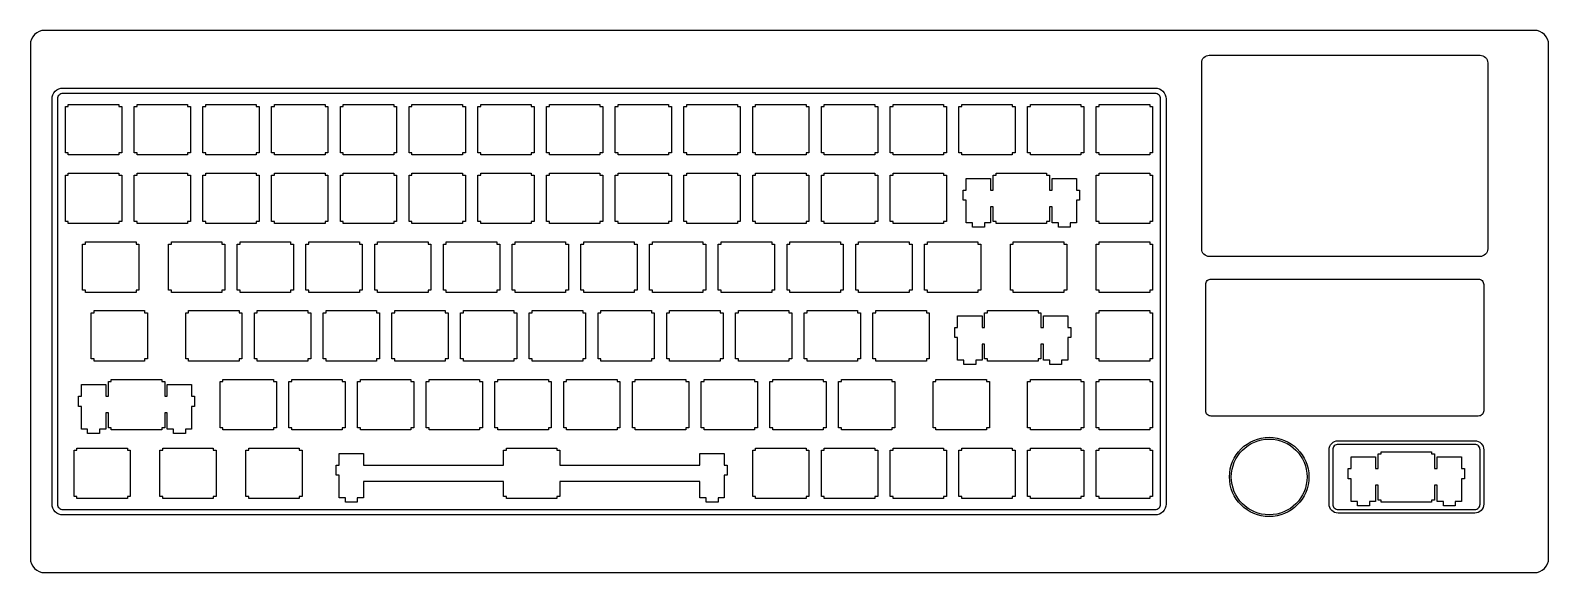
# Model space of a CAD drawing. Header units: millimetres. Extents: x -8 to 413, y -18 to 133.
import ezdxf

# ---------------------------------------------------------------- set-up
doc = ezdxf.new("R2010")
doc.units = ezdxf.units.MM

msp = doc.modelspace()

# ---------------------------------------------------------------- linework, layer by layer
for points in [[(-7.904915, -13.742307, 0.4142135624), (-3.904915, -17.742307), (408.955, -17.742307, 0.4142135624), (412.955, -13.742307), (412.955, 128.558, 0.4142135624), (408.955, 132.558), (-3.904915, 132.558, 0.4142135624), (-7.904915, 128.558)], [(316.791447, 123.558, -0.4142135624), (318.895, 125.661553), (393.955, 125.661553, -0.4142135624), (396.058553, 123.558), (396.058553, 71.978, -0.4142135624), (393.955, 69.874447), (318.895, 69.874447, -0.4142135624), (316.791447, 71.978)], [(303.895, 116.558, -0.4142135624), (306.895, 113.558), (306.895, 1.257693, -0.4142135624), (303.895, -1.742307), (1.095085, -1.742307, -0.4142135624), (-1.904915, 1.257693), (-1.904915, 113.558, -0.4142135624), (1.095085, 116.558)], [(1.095085, 115.058, 0.4142135624), (-0.404915, 113.558), (-0.404915, 1.257693, 0.4142135624), (1.095085, -0.242307), (303.895, -0.242307, 0.4142135624), (305.395, 1.257693), (305.395, 113.558, 0.4142135624), (303.895, 115.058)], [(317.895, 62.142871, -0.4142135624), (319.395, 63.642871), (393.455, 63.642871, -0.4142135624), (394.955, 62.142871), (394.955, 27.142871, -0.4142135624), (393.455, 25.642871), (319.395, 25.642871, -0.4142135624), (317.895, 27.142871)], [(392.455, 18.807743, -0.4142135624), (394.955, 16.307743), (394.955, 1.257693, -0.4142135624), (392.455, -1.242307), (354.593, -1.242307, -0.4142135624), (352.093, 1.257693), (352.093, 16.307743, -0.4142135624), (354.593, 18.807743)], [(393.955, 16.307743, 0.4142135624), (392.455, 17.807743), (354.593, 17.807743, 0.4142135624), (353.093, 16.307743), (353.093, 1.257693, 0.4142135624), (354.593, -0.242307), (392.455, -0.242307, 0.4142135624), (393.955, 1.257693)]]:
    msp.add_lwpolyline(points, format="xyb", close=True)
for points in [[(2.61965, 112.033), (16.6192, 112.033), (16.6192, 111.434), (17.4198, 111.434), (17.4198, 98.6331), (16.6192, 98.6331), (16.6192, 98.0338), (2.61965, 98.0338), (2.61965, 98.6331), (1.81901, 98.6331), (1.81901, 111.434), (2.61965, 111.434)], [(21.6697, 112.033), (35.669, 112.033), (35.669, 111.434), (36.4698, 111.434), (36.4698, 98.6331), (35.669, 98.6331), (35.669, 98.0338), (21.6697, 98.0338), (21.6697, 98.6331), (20.869, 98.6331), (20.869, 111.434), (21.6697, 111.434)], [(40.7197, 112.033), (54.719, 112.033), (54.719, 111.434), (55.5198, 111.434), (55.5198, 98.6331), (54.719, 98.6331), (54.719, 98.0338), (40.7197, 98.0338), (40.7197, 98.6331), (39.9189, 98.6331), (39.9189, 111.434), (40.7197, 111.434)], [(59.7697, 112.033), (73.769, 112.033), (73.769, 111.434), (74.5698, 111.434), (74.5698, 98.6331), (73.769, 98.6331), (73.769, 98.0338), (59.7697, 98.0338), (59.7697, 98.6331), (58.9689, 98.6331), (58.9689, 111.434), (59.7697, 111.434)], [(78.8197, 112.033), (92.819, 112.033), (92.819, 111.434), (93.6184, 111.434), (93.6184, 98.6331), (92.819, 98.6331), (92.819, 98.0338), (78.8197, 98.0338), (78.8197, 98.6331), (78.0189, 98.6331), (78.0189, 111.434), (78.8197, 111.434)], [(97.8683, 112.033), (111.869, 112.033), (111.869, 111.434), (112.668, 111.434), (112.668, 98.6331), (111.869, 98.6331), (111.869, 98.0338), (97.8683, 98.0338), (97.8683, 98.6331), (97.0689, 98.6331), (97.0689, 111.434), (97.8683, 111.434)], [(116.918, 112.033), (130.919, 112.033), (130.919, 111.434), (131.72, 111.434), (131.72, 98.6331), (130.919, 98.6331), (130.919, 98.0338), (116.918, 98.0338), (116.918, 98.6331), (116.119, 98.6331), (116.119, 111.434), (116.918, 111.434)], [(135.97, 112.033), (149.969, 112.033), (149.969, 111.434), (150.77, 111.434), (150.77, 98.6331), (149.969, 98.6331), (149.969, 98.0338), (135.97, 98.0338), (135.97, 98.6331), (135.169, 98.6331), (135.169, 111.434), (135.97, 111.434)], [(155.02, 112.033), (169.019, 112.033), (169.019, 111.434), (169.82, 111.434), (169.82, 98.6331), (169.019, 98.6331), (169.019, 98.0338), (155.02, 98.0338), (155.02, 98.6331), (154.219, 98.6331), (154.219, 111.434), (155.02, 111.434)], [(174.07, 112.033), (188.069, 112.033), (188.069, 111.434), (188.87, 111.434), (188.87, 98.6331), (188.069, 98.6331), (188.069, 98.0338), (174.07, 98.0338), (174.07, 98.6331), (173.269, 98.6331), (173.269, 111.434), (174.07, 111.434)], [(193.12, 112.033), (207.119, 112.033), (207.119, 111.434), (207.92, 111.434), (207.92, 98.6331), (207.119, 98.6331), (207.119, 98.0338), (193.12, 98.0338), (193.12, 98.6331), (192.319, 98.6331), (192.319, 111.434), (193.12, 111.434)], [(212.17, 112.033), (226.169, 112.033), (226.169, 111.434), (226.97, 111.434), (226.97, 98.6331), (226.169, 98.6331), (226.169, 98.0338), (212.17, 98.0338), (212.17, 98.6331), (211.369, 98.6331), (211.369, 111.434), (212.17, 111.434)], [(231.22, 112.033), (245.219, 112.033), (245.219, 111.434), (246.02, 111.434), (246.02, 98.6331), (245.219, 98.6331), (245.219, 98.0338), (231.22, 98.0338), (231.22, 98.6331), (230.419, 98.6331), (230.419, 111.434), (231.22, 111.434)], [(250.27, 112.033), (264.269, 112.033), (264.269, 111.434), (265.07, 111.434), (265.07, 98.6331), (264.269, 98.6331), (264.269, 98.0338), (250.27, 98.0338), (250.27, 98.6331), (249.469, 98.6331), (249.469, 111.434), (250.27, 111.434)], [(269.32, 112.033), (283.319, 112.033), (283.319, 111.434), (284.12, 111.434), (284.12, 98.6331), (283.319, 98.6331), (283.319, 98.0338), (269.32, 98.0338), (269.32, 98.6331), (268.519, 98.6331), (268.519, 111.434), (269.32, 111.434)], [(288.37, 112.033), (302.369, 112.033), (302.369, 111.434), (303.17, 111.434), (303.17, 98.6331), (302.369, 98.6331), (302.369, 98.0338), (288.37, 98.0338), (288.37, 98.6331), (287.569, 98.6331), (287.569, 111.434), (288.37, 111.434)], [(2.61965, 92.9831), (16.6192, 92.9831), (16.6192, 92.3837), (17.4198, 92.3837), (17.4198, 79.5831), (16.6192, 79.5831), (16.6192, 78.9838), (2.61965, 78.9838), (2.61965, 79.5831), (1.81901, 79.5831), (1.81901, 92.3837), (2.61965, 92.3837)], [(21.6697, 92.9831), (35.669, 92.9831), (35.669, 92.3837), (36.4698, 92.3837), (36.4698, 79.5831), (35.669, 79.5831), (35.669, 78.9838), (21.6697, 78.9838), (21.6697, 79.5831), (20.869, 79.5831), (20.869, 92.3837), (21.6697, 92.3837)], [(40.7197, 92.9831), (54.719, 92.9831), (54.719, 92.3837), (55.5198, 92.3837), (55.5198, 79.5831), (54.719, 79.5831), (54.719, 78.9838), (40.7197, 78.9838), (40.7197, 79.5831), (39.9189, 79.5831), (39.9189, 92.3837), (40.7197, 92.3837)], [(59.7697, 92.9831), (73.769, 92.9831), (73.769, 92.3837), (74.5698, 92.3837), (74.5698, 79.5831), (73.769, 79.5831), (73.769, 78.9838), (59.7697, 78.9838), (59.7697, 79.5831), (58.9689, 79.5831), (58.9689, 92.3837), (59.7697, 92.3837)], [(78.8197, 92.9831), (92.819, 92.9831), (92.819, 92.3837), (93.6184, 92.3837), (93.6184, 79.5831), (92.819, 79.5831), (92.819, 78.9838), (78.8197, 78.9838), (78.8197, 79.5831), (78.0189, 79.5831), (78.0189, 92.3837), (78.8197, 92.3837)], [(97.8683, 92.9831), (111.869, 92.9831), (111.869, 92.3837), (112.668, 92.3837), (112.668, 79.5831), (111.869, 79.5831), (111.869, 78.9838), (97.8683, 78.9838), (97.8683, 79.5831), (97.0689, 79.5831), (97.0689, 92.3837), (97.8683, 92.3837)], [(116.918, 92.9831), (130.919, 92.9831), (130.919, 92.3837), (131.72, 92.3837), (131.72, 79.5831), (130.919, 79.5831), (130.919, 78.9838), (116.918, 78.9838), (116.918, 79.5831), (116.119, 79.5831), (116.119, 92.3837), (116.918, 92.3837)], [(135.97, 92.9831), (149.969, 92.9831), (149.969, 92.3837), (150.77, 92.3837), (150.77, 79.5831), (149.969, 79.5831), (149.969, 78.9838), (135.97, 78.9838), (135.97, 79.5831), (135.169, 79.5831), (135.169, 92.3837), (135.97, 92.3837)], [(155.02, 92.9831), (169.019, 92.9831), (169.019, 92.3837), (169.82, 92.3837), (169.82, 79.5831), (169.019, 79.5831), (169.019, 78.9838), (155.02, 78.9838), (155.02, 79.5831), (154.219, 79.5831), (154.219, 92.3837), (155.02, 92.3837)], [(174.07, 92.9831), (188.069, 92.9831), (188.069, 92.3837), (188.87, 92.3837), (188.87, 79.5831), (188.069, 79.5831), (188.069, 78.9838), (174.07, 78.9838), (174.07, 79.5831), (173.269, 79.5831), (173.269, 92.3837), (174.07, 92.3837)], [(193.12, 92.9831), (207.119, 92.9831), (207.119, 92.3837), (207.92, 92.3837), (207.92, 79.5831), (207.119, 79.5831), (207.119, 78.9838), (193.12, 78.9838), (193.12, 79.5831), (192.319, 79.5831), (192.319, 92.3837), (193.12, 92.3837)], [(212.17, 92.9831), (226.169, 92.9831), (226.169, 92.3837), (226.97, 92.3837), (226.97, 79.5831), (226.169, 79.5831), (226.169, 78.9838), (212.17, 78.9838), (212.17, 79.5831), (211.369, 79.5831), (211.369, 92.3837), (212.17, 92.3837)], [(231.22, 92.9831), (245.219, 92.9831), (245.219, 92.3837), (246.02, 92.3837), (246.02, 79.5831), (245.219, 79.5831), (245.219, 78.9838), (231.22, 78.9838), (231.22, 79.5831), (230.419, 79.5831), (230.419, 92.3837), (231.22, 92.3837)], [(259.795, 92.9831), (273.794, 92.9831), (273.794, 92.3837), (274.595, 92.3837), (274.595, 88.2826), (275.32, 88.2826), (275.32, 91.5127), (282.069, 91.5127), (282.069, 88.2826), (282.895, 88.2826), (282.895, 85.4837), (282.069, 85.4837), (282.069, 79.2138), (280.344, 79.2138), (280.344, 78.0136), (277.045, 78.0136), (277.045, 79.2138), (275.32, 79.2138), (275.32, 83.6828), (274.595, 83.6828), (274.595, 79.5831), (273.794, 79.5831), (273.794, 78.9838), (259.795, 78.9838), (259.795, 79.5831), (258.994, 79.5831), (258.994, 83.6828), (258.269, 83.6828), (258.269, 79.2138), (256.544, 79.2138), (256.544, 78.0136), (253.243, 78.0136), (253.243, 79.2138), (251.52, 79.2138), (251.52, 85.4837), (250.694, 85.4837), (250.694, 88.2826), (251.52, 88.2826), (251.52, 91.5127), (258.269, 91.5127), (258.269, 88.2826), (258.994, 88.2826), (258.994, 92.3837), (259.795, 92.3837)], [(288.37, 92.9831), (302.369, 92.9831), (302.369, 92.3837), (303.17, 92.3837), (303.17, 79.5831), (302.369, 79.5831), (302.369, 78.9838), (288.37, 78.9838), (288.37, 79.5831), (287.569, 79.5831), (287.569, 92.3837), (288.37, 92.3837)], [(7.38216, 73.9331), (21.3817, 73.9331), (21.3817, 73.3337), (22.1809, 73.3337), (22.1809, 60.5331), (21.3817, 60.5331), (21.3817, 59.9338), (7.38216, 59.9338), (7.38216, 60.5331), (6.58153, 60.5331), (6.58153, 73.3337), (7.38216, 73.3337)], [(31.1947, 73.9331), (45.194, 73.9331), (45.194, 73.3337), (45.9948, 73.3337), (45.9948, 60.5331), (45.194, 60.5331), (45.194, 59.9338), (31.1947, 59.9338), (31.1947, 60.5331), (30.394, 60.5331), (30.394, 73.3337), (31.1947, 73.3337)], [(50.2447, 73.9331), (64.244, 73.9331), (64.244, 73.3337), (65.0448, 73.3337), (65.0448, 60.5331), (64.244, 60.5331), (64.244, 59.9338), (50.2447, 59.9338), (50.2447, 60.5331), (49.4439, 60.5331), (49.4439, 73.3337), (50.2447, 73.3337)], [(69.2947, 73.9331), (83.294, 73.9331), (83.294, 73.3337), (84.0948, 73.3337), (84.0948, 60.5331), (83.294, 60.5331), (83.294, 59.9338), (69.2947, 59.9338), (69.2947, 60.5331), (68.4939, 60.5331), (68.4939, 73.3337), (69.2947, 73.3337)], [(88.3447, 73.9331), (102.344, 73.9331), (102.344, 73.3337), (103.145, 73.3337), (103.145, 60.5331), (102.344, 60.5331), (102.344, 59.9338), (88.3447, 59.9338), (88.3447, 60.5331), (87.5439, 60.5331), (87.5439, 73.3337), (88.3447, 73.3337)], [(107.395, 73.9331), (121.394, 73.9331), (121.394, 73.3337), (122.195, 73.3337), (122.195, 60.5331), (121.394, 60.5331), (121.394, 59.9338), (107.395, 59.9338), (107.395, 60.5331), (106.594, 60.5331), (106.594, 73.3337), (107.395, 73.3337)], [(126.445, 73.9331), (140.444, 73.9331), (140.444, 73.3337), (141.245, 73.3337), (141.245, 60.5331), (140.444, 60.5331), (140.444, 59.9338), (126.445, 59.9338), (126.445, 60.5331), (125.644, 60.5331), (125.644, 73.3337), (126.445, 73.3337)], [(145.495, 73.9331), (159.494, 73.9331), (159.494, 73.3337), (160.295, 73.3337), (160.295, 60.5331), (159.494, 60.5331), (159.494, 59.9338), (145.495, 59.9338), (145.495, 60.5331), (144.694, 60.5331), (144.694, 73.3337), (145.495, 73.3337)], [(164.545, 73.9331), (178.544, 73.9331), (178.544, 73.3337), (179.345, 73.3337), (179.345, 60.5331), (178.544, 60.5331), (178.544, 59.9338), (164.545, 59.9338), (164.545, 60.5331), (163.744, 60.5331), (163.744, 73.3337), (164.545, 73.3337)], [(183.595, 73.9331), (197.594, 73.9331), (197.594, 73.3337), (198.395, 73.3337), (198.395, 60.5331), (197.594, 60.5331), (197.594, 59.9338), (183.595, 59.9338), (183.595, 60.5331), (182.794, 60.5331), (182.794, 73.3337), (183.595, 73.3337)], [(202.645, 73.9331), (216.644, 73.9331), (216.644, 73.3337), (217.445, 73.3337), (217.445, 60.5331), (216.644, 60.5331), (216.644, 59.9338), (202.645, 59.9338), (202.645, 60.5331), (201.844, 60.5331), (201.844, 73.3337), (202.645, 73.3337)], [(221.695, 73.9331), (235.694, 73.9331), (235.694, 73.3337), (236.495, 73.3337), (236.495, 60.5331), (235.694, 60.5331), (235.694, 59.9338), (221.695, 59.9338), (221.695, 60.5331), (220.894, 60.5331), (220.894, 73.3337), (221.695, 73.3337)], [(240.745, 73.9331), (254.744, 73.9331), (254.744, 73.3337), (255.545, 73.3337), (255.545, 60.5331), (254.744, 60.5331), (254.744, 59.9338), (240.745, 59.9338), (240.745, 60.5331), (239.944, 60.5331), (239.944, 73.3337), (240.745, 73.3337)], [(264.557, 73.9331), (278.557, 73.9331), (278.557, 73.3337), (279.356, 73.3337), (279.356, 60.5331), (278.557, 60.5331), (278.557, 59.9338), (264.557, 59.9338), (264.557, 60.5331), (263.756, 60.5331), (263.756, 73.3337), (264.557, 73.3337)], [(288.37, 73.9331), (302.369, 73.9331), (302.369, 73.3337), (303.17, 73.3337), (303.17, 60.5331), (302.369, 60.5331), (302.369, 59.9338), (288.37, 59.9338), (288.37, 60.5331), (287.569, 60.5331), (287.569, 73.3337), (288.37, 73.3337)], [(9.76203, 54.8831), (23.7629, 54.8831), (23.7629, 54.2837), (24.5622, 54.2837), (24.5622, 41.4831), (23.7629, 41.4831), (23.7629, 40.8838), (9.76203, 40.8838), (9.76203, 41.4831), (8.96278, 41.4831), (8.96278, 54.2837), (9.76203, 54.2837)], [(35.9572, 54.8831), (49.9565, 54.8831), (49.9565, 54.2837), (50.7559, 54.2837), (50.7559, 41.4831), (49.9565, 41.4831), (49.9565, 40.8838), (35.9572, 40.8838), (35.9572, 41.4831), (35.1565, 41.4831), (35.1565, 54.2837), (35.9572, 54.2837)], [(55.0072, 54.8831), (69.0065, 54.8831), (69.0065, 54.2837), (69.8059, 54.2837), (69.8059, 41.4831), (69.0065, 41.4831), (69.0065, 40.8838), (55.0072, 40.8838), (55.0072, 41.4831), (54.2064, 41.4831), (54.2064, 54.2837), (55.0072, 54.2837)], [(74.0572, 54.8831), (88.0565, 54.8831), (88.0565, 54.2837), (88.8559, 54.2837), (88.8559, 41.4831), (88.0565, 41.4831), (88.0565, 40.8838), (74.0572, 40.8838), (74.0572, 41.4831), (73.2564, 41.4831), (73.2564, 54.2837), (74.0572, 54.2837)], [(93.1072, 54.8831), (107.107, 54.8831), (107.107, 54.2837), (107.906, 54.2837), (107.906, 41.4831), (107.107, 41.4831), (107.107, 40.8838), (93.1072, 40.8838), (93.1072, 41.4831), (92.3064, 41.4831), (92.3064, 54.2837), (93.1072, 54.2837)], [(112.157, 54.8831), (126.157, 54.8831), (126.157, 54.2837), (126.956, 54.2837), (126.956, 41.4831), (126.157, 41.4831), (126.157, 40.8838), (112.157, 40.8838), (112.157, 41.4831), (111.356, 41.4831), (111.356, 54.2837), (112.157, 54.2837)], [(131.207, 54.8831), (145.207, 54.8831), (145.207, 54.2837), (146.006, 54.2837), (146.006, 41.4831), (145.207, 41.4831), (145.207, 40.8838), (131.207, 40.8838), (131.207, 41.4831), (130.406, 41.4831), (130.406, 54.2837), (131.207, 54.2837)], [(150.257, 54.8831), (164.257, 54.8831), (164.257, 54.2837), (165.056, 54.2837), (165.056, 41.4831), (164.257, 41.4831), (164.257, 40.8838), (150.257, 40.8838), (150.257, 41.4831), (149.456, 41.4831), (149.456, 54.2837), (150.257, 54.2837)], [(169.307, 54.8831), (183.307, 54.8831), (183.307, 54.2837), (184.106, 54.2837), (184.106, 41.4831), (183.307, 41.4831), (183.307, 40.8838), (169.307, 40.8838), (169.307, 41.4831), (168.506, 41.4831), (168.506, 54.2837), (169.307, 54.2837)], [(188.357, 54.8831), (202.357, 54.8831), (202.357, 54.2837), (203.156, 54.2837), (203.156, 41.4831), (202.357, 41.4831), (202.357, 40.8838), (188.357, 40.8838), (188.357, 41.4831), (187.556, 41.4831), (187.556, 54.2837), (188.357, 54.2837)], [(207.407, 54.8831), (221.407, 54.8831), (221.407, 54.2837), (222.206, 54.2837), (222.206, 41.4831), (221.407, 41.4831), (221.407, 40.8838), (207.407, 40.8838), (207.407, 41.4831), (206.606, 41.4831), (206.606, 54.2837), (207.407, 54.2837)], [(226.457, 54.8831), (240.457, 54.8831), (240.457, 54.2837), (241.256, 54.2837), (241.256, 41.4831), (240.457, 41.4831), (240.457, 40.8838), (226.457, 40.8838), (226.457, 41.4831), (225.656, 41.4831), (225.656, 54.2837), (226.457, 54.2837)], [(257.412, 54.8831), (271.413, 54.8831), (271.413, 54.2837), (272.212, 54.2837), (272.212, 50.1826), (272.937, 50.1826), (272.937, 53.4127), (279.688, 53.4127), (279.688, 50.1826), (280.512, 50.1826), (280.512, 47.3837), (279.688, 47.3837), (279.688, 41.1138), (277.963, 41.1138), (277.963, 39.9136), (274.662, 39.9136), (274.662, 41.1138), (272.937, 41.1138), (272.937, 45.5828), (272.212, 45.5828), (272.212, 41.4831), (271.413, 41.4831), (271.413, 40.8838), (257.412, 40.8838), (257.412, 41.4831), (256.611, 41.4831), (256.611, 45.5828), (255.888, 45.5828), (255.888, 41.1138), (254.161, 41.1138), (254.161, 39.9136), (250.862, 39.9136), (250.862, 41.1138), (249.137, 41.1138), (249.137, 47.3837), (248.313, 47.3837), (248.313, 50.1826), (249.137, 50.1826), (249.137, 53.4127), (255.888, 53.4127), (255.888, 50.1826), (256.611, 50.1826), (256.611, 54.2837), (257.412, 54.2837)], [(288.37, 54.8831), (302.369, 54.8831), (302.369, 54.2837), (303.17, 54.2837), (303.17, 41.4831), (302.369, 41.4831), (302.369, 40.8838), (288.37, 40.8838), (288.37, 41.4831), (287.569, 41.4831), (287.569, 54.2837), (288.37, 54.2837)], [(14.5259, 35.833), (28.5254, 35.833), (28.5254, 35.2337), (29.326, 35.2337), (29.326, 31.1326), (30.0509, 31.1326), (30.0509, 34.3628), (36.8004, 34.3628), (36.8004, 31.1326), (37.6259, 31.1326), (37.6259, 28.3338), (36.8004, 28.3338), (36.8004, 22.0638), (35.0752, 22.0638), (35.0752, 20.8635), (31.7748, 20.8635), (31.7748, 22.0638), (30.0509, 22.0638), (30.0509, 26.5341), (29.326, 26.5341), (29.326, 22.4331), (28.5254, 22.4331), (28.5254, 21.8336), (14.5259, 21.8336), (14.5259, 22.4331), (13.7253, 22.4331), (13.7253, 26.5341), (13.0004, 26.5341), (13.0004, 22.0638), (11.2751, 22.0638), (11.2751, 20.8635), (7.97609, 20.8635), (7.97609, 22.0638), (6.2508, 22.0638), (6.2508, 28.3338), (5.42533, 28.3338), (5.42533, 31.1326), (6.2508, 31.1326), (6.2508, 34.3628), (13.0004, 34.3628), (13.0004, 31.1326), (13.7253, 31.1326), (13.7253, 35.2337), (14.5259, 35.2337)], [(45.4822, 35.833), (59.4815, 35.833), (59.4815, 35.2337), (60.2809, 35.2337), (60.2809, 22.4331), (59.4815, 22.4331), (59.4815, 21.8336), (45.4822, 21.8336), (45.4822, 22.4331), (44.6814, 22.4331), (44.6814, 35.2337), (45.4822, 35.2337)], [(64.5322, 35.833), (78.5315, 35.833), (78.5315, 35.2337), (79.3309, 35.2337), (79.3309, 22.4331), (78.5315, 22.4331), (78.5315, 21.8336), (64.5322, 21.8336), (64.5322, 22.4331), (63.7314, 22.4331), (63.7314, 35.2337), (64.5322, 35.2337)], [(83.5822, 35.833), (97.5815, 35.833), (97.5815, 35.2337), (98.3809, 35.2337), (98.3809, 22.4331), (97.5815, 22.4331), (97.5815, 21.8336), (83.5822, 21.8336), (83.5822, 22.4331), (82.7814, 22.4331), (82.7814, 35.2337), (83.5822, 35.2337)], [(102.632, 35.833), (116.632, 35.833), (116.632, 35.2337), (117.431, 35.2337), (117.431, 22.4331), (116.632, 22.4331), (116.632, 21.8336), (102.632, 21.8336), (102.632, 22.4331), (101.831, 22.4331), (101.831, 35.2337), (102.632, 35.2337)], [(121.682, 35.833), (135.682, 35.833), (135.682, 35.2337), (136.481, 35.2337), (136.481, 22.4331), (135.682, 22.4331), (135.682, 21.8336), (121.682, 21.8336), (121.682, 22.4331), (120.881, 22.4331), (120.881, 35.2337), (121.682, 35.2337)], [(140.732, 35.833), (154.732, 35.833), (154.732, 35.2337), (155.531, 35.2337), (155.531, 22.4331), (154.732, 22.4331), (154.732, 21.8336), (140.732, 21.8336), (140.732, 22.4331), (139.931, 22.4331), (139.931, 35.2337), (140.732, 35.2337)], [(159.782, 35.833), (173.782, 35.833), (173.782, 35.2337), (174.581, 35.2337), (174.581, 22.4331), (173.782, 22.4331), (173.782, 21.8336), (159.782, 21.8336), (159.782, 22.4331), (158.981, 22.4331), (158.981, 35.2337), (159.782, 35.2337)], [(178.832, 35.833), (192.832, 35.833), (192.832, 35.2337), (193.631, 35.2337), (193.631, 22.4331), (192.832, 22.4331), (192.832, 21.8336), (178.832, 21.8336), (178.832, 22.4331), (178.031, 22.4331), (178.031, 35.2337), (178.832, 35.2337)], [(197.882, 35.833), (211.882, 35.833), (211.882, 35.2337), (212.681, 35.2337), (212.681, 22.4331), (211.882, 22.4331), (211.882, 21.8336), (197.882, 21.8336), (197.882, 22.4331), (197.081, 22.4331), (197.081, 35.2337), (197.882, 35.2337)], [(216.932, 35.833), (230.932, 35.833), (230.932, 35.2337), (231.731, 35.2337), (231.731, 22.4331), (230.932, 22.4331), (230.932, 21.8336), (216.932, 21.8336), (216.932, 22.4331), (216.131, 22.4331), (216.131, 35.2337), (216.932, 35.2337)], [(243.126, 35.833), (257.125, 35.833), (257.125, 35.2337), (257.926, 35.2337), (257.926, 22.4331), (257.125, 22.4331), (257.125, 21.8336), (243.126, 21.8336), (243.126, 22.4331), (242.325, 22.4331), (242.325, 35.2337), (243.126, 35.2337)], [(269.32, 35.833), (283.319, 35.833), (283.319, 35.2337), (284.12, 35.2337), (284.12, 22.4331), (283.319, 22.4331), (283.319, 21.8336), (269.32, 21.8336), (269.32, 22.4331), (268.519, 22.4331), (268.519, 35.2337), (269.32, 35.2337)], [(288.37, 35.833), (302.369, 35.833), (302.369, 35.2337), (303.17, 35.2337), (303.17, 22.4331), (302.369, 22.4331), (302.369, 21.8336), (288.37, 21.8336), (288.37, 22.4331), (287.569, 22.4331), (287.569, 35.2337), (288.37, 35.2337)], [(5.00091, 16.7845), (19.0004, 16.7845), (19.0004, 16.1837), (19.801, 16.1837), (19.801, 3.38308), (19.0004, 3.38308), (19.0004, 2.78364), (5.00091, 2.78364), (5.00091, 3.38308), (4.20028, 3.38308), (4.20028, 16.1837), (5.00091, 16.1837)], [(28.812, 16.7845), (42.8128, 16.7845), (42.8128, 16.1837), (43.6122, 16.1837), (43.6122, 3.38308), (42.8128, 3.38308), (42.8128, 2.78364), (28.812, 2.78364), (28.812, 3.38308), (28.0128, 3.38308), (28.0128, 16.1837), (28.812, 16.1837)], [(52.626, 16.7845), (66.6253, 16.7845), (66.6253, 16.1837), (67.4261, 16.1837), (67.4261, 3.38308), (66.6253, 3.38308), (66.6253, 2.78364), (52.626, 2.78364), (52.626, 3.38308), (51.8252, 3.38308), (51.8252, 16.1837), (52.626, 16.1837)], [(124.062, 16.7845), (138.063, 16.7845), (138.063, 16.1837), (138.862, 16.1837), (138.862, 12.0826), (177.687, 12.0826), (177.687, 15.3142), (184.438, 15.3142), (184.438, 12.0826), (185.262, 12.0826), (185.262, 9.28384), (184.438, 9.28384), (184.438, 3.01377), (182.713, 3.01377), (182.713, 1.81488), (179.412, 1.81488), (179.412, 3.01377), (177.687, 3.01377), (177.687, 7.48411), (138.862, 7.48411), (138.862, 3.38308), (138.063, 3.38308), (138.063, 2.78364), (124.062, 2.78364), (124.062, 3.38308), (123.263, 3.38308), (123.263, 7.48411), (84.4381, 7.48411), (84.4381, 3.01377), (82.7126, 3.01377), (82.7126, 1.81488), (79.412, 1.81488), (79.412, 3.01377), (77.687, 3.01377), (77.687, 9.28384), (76.8629, 9.28384), (76.8629, 12.0826), (77.687, 12.0826), (77.687, 15.3142), (84.4381, 15.3142), (84.4381, 12.0826), (123.263, 12.0826), (123.263, 16.1837), (124.062, 16.1837)], [(193.12, 16.7845), (207.119, 16.7845), (207.119, 16.1837), (207.92, 16.1837), (207.92, 3.38308), (207.119, 3.38308), (207.119, 2.78364), (193.12, 2.78364), (193.12, 3.38308), (192.319, 3.38308), (192.319, 16.1837), (193.12, 16.1837)], [(212.17, 16.7845), (226.169, 16.7845), (226.169, 16.1837), (226.97, 16.1837), (226.97, 3.38308), (226.169, 3.38308), (226.169, 2.78364), (212.17, 2.78364), (212.17, 3.38308), (211.369, 3.38308), (211.369, 16.1837), (212.17, 16.1837)], [(231.22, 16.7845), (245.219, 16.7845), (245.219, 16.1837), (246.02, 16.1837), (246.02, 3.38308), (245.219, 3.38308), (245.219, 2.78364), (231.22, 2.78364), (231.22, 3.38308), (230.419, 3.38308), (230.419, 16.1837), (231.22, 16.1837)], [(250.27, 16.7845), (264.269, 16.7845), (264.269, 16.1837), (265.07, 16.1837), (265.07, 3.38308), (264.269, 3.38308), (264.269, 2.78364), (250.27, 2.78364), (250.27, 3.38308), (249.469, 3.38308), (249.469, 16.1837), (250.27, 16.1837)], [(269.32, 16.7845), (283.319, 16.7845), (283.319, 16.1837), (284.12, 16.1837), (284.12, 3.38308), (283.319, 3.38308), (283.319, 2.78364), (269.32, 2.78364), (269.32, 3.38308), (268.519, 3.38308), (268.519, 16.1837), (269.32, 16.1837)], [(288.37, 16.7845), (302.369, 16.7845), (302.369, 16.1837), (303.17, 16.1837), (303.17, 3.38308), (302.369, 3.38308), (302.369, 2.78364), (288.37, 2.78364), (288.37, 3.38308), (287.569, 3.38308), (287.569, 16.1837), (288.37, 16.1837)], [(364.999, 14.311993), (364.999, 11.081893), (365.722, 11.081893), (365.722, 15.182993), (366.523, 15.182993), (366.523, 15.782393), (380.524, 15.782393), (380.524, 15.182993), (381.323, 15.182993), (381.323, 11.081893), (382.048, 11.081893), (382.048, 14.311993), (388.799, 14.311993), (388.799, 11.081893), (389.623, 11.081893), (389.623, 8.282993), (388.799, 8.282993), (388.799, 2.013093), (387.074, 2.013093), (387.074, 0.812893), (383.773, 0.812893), (383.773, 2.013093), (382.048, 2.013093), (382.048, 6.482093), (381.323, 6.482093), (381.323, 2.382393), (380.524, 2.382393), (380.524, 1.783093), (366.523, 1.783093), (366.523, 2.382393), (365.722, 2.382393), (365.722, 6.482093), (364.999, 6.482093), (364.999, 2.013093), (363.272, 2.013093), (363.272, 0.812893), (359.973, 0.812893), (359.973, 2.013093), (358.248, 2.013093), (358.248, 8.282993), (357.424, 8.282993), (357.424, 11.081893), (358.248, 11.081893), (358.248, 14.311993)]]:
    msp.add_lwpolyline(points, close=True)
for radius in [11, 10.5]:
    msp.add_circle((335.494, 8.782718), radius)

doc.saveas('drawing.dxf')
